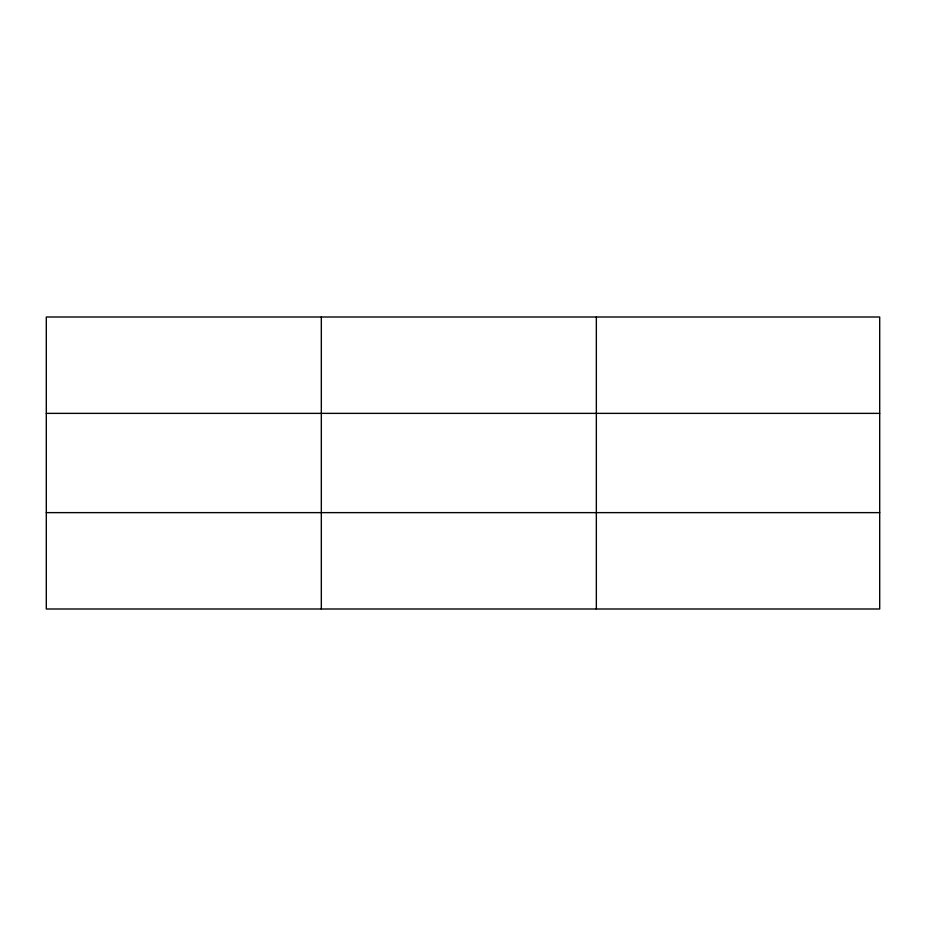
<?xml version="1.0" encoding="UTF-8"?>
<svg xmlns="http://www.w3.org/2000/svg" width="926" height="926" viewBox="0 0 926 926"><rect width="100%" height="100%" fill="white"/><g stroke="black" fill="none" stroke-linecap="round" stroke-linejoin="round"><path stroke-width="1.39" d="M321.322 608.995L321.322 317.005M596.344 608.995L596.344 317.005M879.7 512.634L879.7 608.995L46.3 608.995L46.3 317.005L879.7 317.005L879.7 512.634L46.3 512.634M46.3 413.366L879.7 413.366"/></g></svg>
